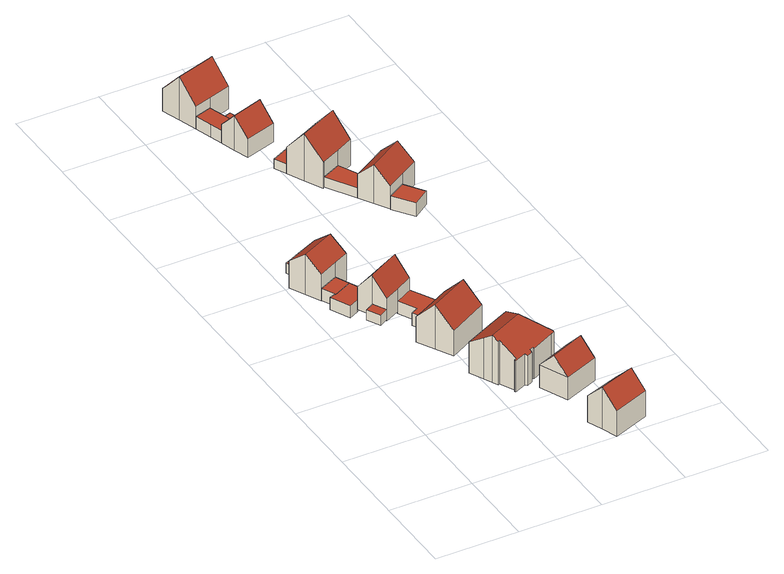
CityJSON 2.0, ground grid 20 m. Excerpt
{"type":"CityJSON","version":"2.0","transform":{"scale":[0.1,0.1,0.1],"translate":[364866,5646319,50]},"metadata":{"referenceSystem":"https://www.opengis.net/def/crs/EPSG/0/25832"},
"CityObjects":{
"building1":{"type":"Building","attributes":{"Geometrietyp2DReferenz":"3000","Gemeindeschluessel":"05315000","function":"31001_2463","roofType":"1000","measuredHeight":3.14,"storeysAboveGround":1},"address":[{"country":"Germany","locality":"Köln","thoroughfareNumber":"21","thoroughfareName":"Im Langen Bruch"}],"geometry":[{"type":"Solid","lod":"2","boundaries":[[[[0,1,2,3]],[[4,5,1,0]],[[6,7,5,4]],[[8,9,7,6]],[[10,11,9,8]],[[12,13,11,10]],[[3,2,13,12]],[[10,8,6,4,0,3,12]],[[1,5,7,9,11,13,2]]]],"semantics":{"surfaces":[{"type":"WallSurface"},{"type":"RoofSurface"},{"type":"GroundSurface"}],"values":[[0,0,0,0,0,0,0,1,2]]}}]},
"building2":{"type":"Building","attributes":{"Geometrietyp2DReferenz":"3000","Gemeindeschluessel":"05315000","function":"31001_2463","roofType":"1000","measuredHeight":3.1,"storeysAboveGround":1},"address":[{"country":"Germany","locality":"Köln","thoroughfareNumber":"21","thoroughfareName":"Im Langen Bruch"}],"geometry":[{"type":"Solid","lod":"2","boundaries":[[[[4,5,14,15]],[[0,1,5,4]],[[3,2,1,0]],[[16,17,2,3]],[[15,14,17,16]],[[3,0,4,15,16]],[[5,1,2,17,14]]]],"semantics":{"surfaces":[{"type":"WallSurface"},{"type":"RoofSurface"},{"type":"GroundSurface"}],"values":[[0,0,0,0,0,1,2]]}}]},
"building3":{"type":"Building","attributes":{"Geometrietyp2DReferenz":"3000","Gemeindeschluessel":"05315000","function":"31001_1010","roofType":"3100","measuredHeight":10.31,"storeysAboveGround":2},"address":[{"country":"Germany","locality":"Köln","thoroughfareNumber":"21","thoroughfareName":"Im Langen Bruch"}],"geometry":[{"type":"Solid","lod":"2","boundaries":[[[[18,19,20,21]],[[22,23,19,18]],[[24,25,23,22]],[[26,27,25,24]],[[28,29,27,26]],[[30,31,29,28]],[[32,33,31,30]],[[34,35,33,32]],[[21,20,35,34]],[[28,26,24,22,18,30]],[[21,34,32,30,18]],[[19,23,25,27,29,31,33,35,20]]]],"semantics":{"surfaces":[{"type":"WallSurface"},{"type":"RoofSurface"},{"type":"GroundSurface"}],"values":[[0,0,0,0,0,0,0,0,0,1,1,2]]}}]},
"building4":{"type":"Building","attributes":{"Geometrietyp2DReferenz":"3000","Gemeindeschluessel":"05315000","function":"31001_2463","roofType":"1000","measuredHeight":2.57,"storeysAboveGround":1},"address":[{"country":"Germany","locality":"Köln","thoroughfareNumber":"23","thoroughfareName":"Im Langen Bruch"}],"geometry":[{"type":"Solid","lod":"2","boundaries":[[[[36,37,38,39]],[[40,41,37,36]],[[42,43,41,40]],[[39,38,43,42]],[[40,36,39,42]],[[37,41,43,38]]]],"semantics":{"surfaces":[{"type":"WallSurface"},{"type":"RoofSurface"},{"type":"GroundSurface"}],"values":[[0,0,0,0,1,2]]}}]},
"building5":{"type":"Building","attributes":{"Gemeindeschluessel":"05315000","Geometrietyp2DReferenz":"3000","function":"31001_1010"},"address":[{"country":"Germany","locality":"Köln","thoroughfareNumber":"19","thoroughfareName":"Im Langen Bruch"}],"children":["building5-1","building5-2"]},
"building5-1":{"type":"BuildingPart","attributes":{"roofType":"3100","measuredHeight":10.4,"storeysAboveGround":2},"parents":["building5"],"geometry":[{"type":"MultiSurface","lod":"2","boundaries":[[[44,45,46,47]],[[48,49,50,51]],[[52,53,49,48]],[[54,55,53,52]],[[56,57,55,54]],[[58,59,57,56]],[[60,61,59,58]],[[47,46,61,60]],[[51,44,47,60,58,48]],[[56,54,52,48,58]],[[45,50,49,53,55,57,59,61,46]],[[44,51,62,63]],[[64,50,45,65]],[[64,65,63,62]]],"semantics":{"surfaces":[{"type":"WallSurface"},{"type":"RoofSurface"},{"type":"GroundSurface"},{"type":"ClosureSurface"}],"values":[0,0,0,0,0,0,0,0,1,1,2,0,0,3]}}]},
"building5-2":{"type":"BuildingPart","attributes":{"roofType":"1000","measuredHeight":2.61,"storeysAboveGround":2},"address":[{"country":"Germany","locality":"Köln","thoroughfareNumber":"19","thoroughfareName":"Im Langen Bruch"}],"parents":["building5"],"geometry":[{"type":"Solid","lod":"2","boundaries":[[[[66,67,65,63]],[[68,69,67,66]],[[62,64,69,68]],[[66,63,62,68]],[[65,67,69,64]],[[62,63,65,64]]]],"semantics":{"surfaces":[{"type":"WallSurface"},{"type":"RoofSurface"},{"type":"GroundSurface"},{"type":"ClosureSurface"}],"values":[[0,0,0,1,2,3]]}}]},
"building6":{"type":"Building","attributes":{"Geometrietyp2DReferenz":"3000","Gemeindeschluessel":"05315000","function":"31001_1010","roofType":"3100","measuredHeight":11.22,"storeysAboveGround":2},"address":[{"country":"Germany","locality":"Köln","thoroughfareNumber":"17","thoroughfareName":"Im Langen Bruch"}],"geometry":[{"type":"Solid","lod":"2","boundaries":[[[[70,71,72,73]],[[74,75,71,70]],[[76,77,75,74]],[[78,79,77,76]],[[80,81,79,78]],[[82,83,81,80]],[[73,72,83,82]],[[76,74,70,73,78]],[[82,80,78,73]],[[71,75,77,79,81,83,72]]]],"semantics":{"surfaces":[{"type":"WallSurface"},{"type":"RoofSurface"},{"type":"GroundSurface"}],"values":[[0,0,0,0,0,0,0,1,1,2]]}}]},
"building7":{"type":"Building","attributes":{"Geometrietyp2DReferenz":"3000","Gemeindeschluessel":"05315000","function":"31001_2463","roofType":"1000","measuredHeight":3.13,"storeysAboveGround":1},"address":[{"country":"Germany","locality":"Köln","thoroughfareNumber":"19","thoroughfareName":"Im Langen Bruch"}],"geometry":[{"type":"Solid","lod":"2","boundaries":[[[[84,85,86,87]],[[88,89,85,84]],[[90,91,89,88]],[[92,93,91,90]],[[94,95,93,92]],[[87,86,95,94]],[[92,90,88,84,87,94]],[[85,89,91,93,95,86]]]],"semantics":{"surfaces":[{"type":"WallSurface"},{"type":"RoofSurface"},{"type":"GroundSurface"}],"values":[[0,0,0,0,0,0,1,2]]}}]},
"building8":{"type":"Building","attributes":{"Geometrietyp2DReferenz":"3000","Gemeindeschluessel":"05315000","function":"31001_1010","roofType":"5000","measuredHeight":12.22,"storeysAboveGround":2},"address":[{"country":"Germany","locality":"Köln","thoroughfareNumber":"15","thoroughfareName":"Im Langen Bruch"}],"geometry":[{"type":"Solid","lod":"2","boundaries":[[[[96,97,98,99]],[[100,101,97,96]],[[102,103,101,100]],[[104,105,103,102]],[[106,107,105,104]],[[108,109,107,106]],[[110,111,109,108]],[[112,113,111,110]],[[114,115,113,112]],[[116,117,115,114]],[[118,119,117,116]],[[120,121,119,118]],[[122,123,121,120]],[[124,125,123,122]],[[126,127,125,124]],[[128,129,127,126]],[[130,131,129,128]],[[132,133,131,130]],[[134,135,133,132]],[[136,137,135,134]],[[138,139,137,136]],[[140,141,139,138]],[[142,143,141,140]],[[144,145,143,142]],[[146,147,145,144]],[[148,149,147,146]],[[150,151,149,148]],[[152,153,151,150]],[[154,155,153,152]],[[156,157,155,154]],[[158,159,157,156]],[[160,161,159,158]],[[99,98,161,160]],[[154,152,150,148,146,144,142,140,138,136,134,132,130,128,126,162]],[[126,124,122,120,118,116,114,112,110,108,106,104,102,100,96,162]],[[96,99,160,158,156,154,162]],[[97,101,103,105,107,109,111,113,115,117,119,121,123,125,127,129,131,133,135,137,139,141,143,145,147,149,151,153,155,157,159,161,98]]]],"semantics":{"surfaces":[{"type":"WallSurface"},{"type":"RoofSurface"},{"type":"GroundSurface"}],"values":[[0,0,0,0,0,0,0,0,0,0,0,0,0,0,0,0,0,0,0,0,0,0,0,0,0,0,0,0,0,0,0,0,0,1,1,1,2]]}}]},
"building9":{"type":"Building","attributes":{"Geometrietyp2DReferenz":"3000","Gemeindeschluessel":"05315000","function":"31001_1120","roofType":"3100","measuredHeight":10.76,"storeysAboveGround":1},"address":[{"country":"Germany","locality":"Köln","thoroughfareNumber":"4","thoroughfareName":"Bruchfeld"}],"geometry":[{"type":"Solid","lod":"2","boundaries":[[[[163,164,165,166]],[[167,168,164,163]],[[169,170,168,167]],[[171,172,170,169]],[[173,174,172,171]],[[175,176,174,173]],[[166,165,176,175]],[[171,169,167,163,173]],[[166,175,173,163]],[[164,168,170,172,174,176,165]]]],"semantics":{"surfaces":[{"type":"WallSurface"},{"type":"RoofSurface"},{"type":"GroundSurface"}],"values":[[0,0,0,0,0,0,0,1,1,2]]}}]},
"building10":{"type":"Building","attributes":{"Geometrietyp2DReferenz":"3000","Gemeindeschluessel":"05315000","function":"31001_2463","roofType":"1000","measuredHeight":3.27,"storeysAboveGround":1},"address":[{"country":"Germany","locality":"Köln","thoroughfareNumber":"17","thoroughfareName":"Im Langen Bruch"}],"geometry":[{"type":"Solid","lod":"2","boundaries":[[[[177,178,179,180]],[[181,182,178,177]],[[183,184,182,181]],[[180,179,184,183]],[[181,177,180,183]],[[178,182,184,179]]]],"semantics":{"surfaces":[{"type":"WallSurface"},{"type":"RoofSurface"},{"type":"GroundSurface"}],"values":[[0,0,0,0,1,2]]}}]},
"building11":{"type":"Building","attributes":{"Geometrietyp2DReferenz":"3000","Gemeindeschluessel":"05315000","function":"31001_1010","roofType":"3100","measuredHeight":9.88,"storeysAboveGround":1},"address":[{"country":"Germany","locality":"Köln","thoroughfareNumber":"2","thoroughfareName":"Bruchfeld"}],"geometry":[{"type":"Solid","lod":"2","boundaries":[[[[185,186,187,188]],[[189,190,186,185]],[[191,192,190,189]],[[188,187,192,191]],[[185,193,189]],[[191,194,188]],[[188,194,193,185]],[[189,193,194,191]],[[186,190,192,187]]]],"semantics":{"surfaces":[{"type":"WallSurface"},{"type":"RoofSurface"},{"type":"GroundSurface"}],"values":[[0,0,0,0,0,0,1,1,2]]}}]},
"building12":{"type":"Building","attributes":{"Gemeindeschluessel":"05315000","Geometrietyp2DReferenz":"3000","function":"31001_2463"},"address":[{"country":"Germany","locality":"Köln","thoroughfareNumber":"18","thoroughfareName":"Im Langen Bruch"}],"children":["building12-1","building12-2"]},
"building12-1":{"type":"BuildingPart","attributes":{"roofType":"1000","measuredHeight":3.17,"storeysAboveGround":1},"parents":["building12"],"geometry":[{"type":"MultiSurface","lod":"2","boundaries":[[[195,196,197,198]],[[199,200,196,195]],[[201,202,200,199]],[[203,204,205,206]],[[198,197,204,203]],[[206,201,199,195,198,203]],[[196,200,202,205,204,197]],[[207,208,205,202]],[[201,206,208,207]]],"semantics":{"surfaces":[{"type":"WallSurface"},{"type":"RoofSurface"},{"type":"GroundSurface"},{"type":"ClosureSurface"}],"values":[0,0,0,0,0,1,2,0,3]}}]},
"building12-2":{"type":"BuildingPart","attributes":{"roofType":"1000","measuredHeight":3.03,"storeysAboveGround":1},"address":[{"country":"Germany","locality":"Köln","thoroughfareNumber":"18","thoroughfareName":"Im Langen Bruch"}],"parents":["building12"],"geometry":[{"type":"Solid","lod":"2","boundaries":[[[[209,210,211,212]],[[206,208,210,209]],[[212,211,207,201]],[[206,209,212,201]],[[210,208,207,211]],[[201,207,208,206]]]],"semantics":{"surfaces":[{"type":"WallSurface"},{"type":"RoofSurface"},{"type":"GroundSurface"},{"type":"ClosureSurface"}],"values":[[0,0,0,1,2,3]]}}]},
"building13":{"type":"Building","attributes":{"Geometrietyp2DReferenz":"3000","Gemeindeschluessel":"05315000","function":"31001_1010","roofType":"3100","measuredHeight":8.96,"storeysAboveGround":1},"address":[{"country":"Germany","locality":"Köln","thoroughfareNumber":"16","thoroughfareName":"Im Langen Bruch"}],"geometry":[{"type":"Solid","lod":"2","boundaries":[[[[213,214,215,216]],[[217,204,214,213]],[[218,205,204,217]],[[219,220,205,218]],[[221,222,220,219]],[[223,224,222,221]],[[225,226,224,223]],[[216,215,226,225]],[[221,219,218,217,213,223]],[[216,225,223,213]],[[214,204,205,220,222,224,226,215]]]],"semantics":{"surfaces":[{"type":"WallSurface"},{"type":"RoofSurface"},{"type":"GroundSurface"}],"values":[[0,0,0,0,0,0,0,0,1,1,2]]}}]},
"building14":{"type":"Building","attributes":{"Geometrietyp2DReferenz":"3000","Gemeindeschluessel":"05315000","function":"31001_1010","roofType":"3100","measuredHeight":11.18,"storeysAboveGround":2},"address":[{"country":"Germany","locality":"Köln","thoroughfareNumber":"18","thoroughfareName":"Im Langen Bruch"}],"geometry":[{"type":"Solid","lod":"2","boundaries":[[[[227,196,200,228]],[[229,230,196,227]],[[231,232,230,229]],[[233,234,232,231]],[[235,236,234,233]],[[237,238,236,235]],[[239,240,238,237]],[[228,200,240,239]],[[235,233,231,229,237]],[[227,228,239,237,229]],[[196,230,232,234,236,238,240,200]]]],"semantics":{"surfaces":[{"type":"WallSurface"},{"type":"RoofSurface"},{"type":"GroundSurface"}],"values":[[0,0,0,0,0,0,0,0,1,1,2]]}}]},
"building15":{"type":"Building","attributes":{"Geometrietyp2DReferenz":"3000","Gemeindeschluessel":"05315000","function":"31001_2463","roofType":"1000","measuredHeight":2.46,"storeysAboveGround":1},"address":[{"country":"Germany","locality":"Köln","thoroughfareNumber":"16","thoroughfareName":"Im Langen Bruch"}],"geometry":[{"type":"Solid","lod":"2","boundaries":[[[[241,242,243,244]],[[245,246,242,241]],[[247,248,246,245]],[[244,243,248,247]],[[245,241,244,247]],[[242,246,248,243]]]],"semantics":{"surfaces":[{"type":"WallSurface"},{"type":"RoofSurface"},{"type":"GroundSurface"}],"values":[[0,0,0,0,1,2]]}}]},
"building16":{"type":"Building","attributes":{"Geometrietyp2DReferenz":"3000","Gemeindeschluessel":"05315000","function":"31001_2463","roofType":"1000","measuredHeight":2.62,"storeysAboveGround":1},"address":[{"country":"Germany","locality":"Köln","thoroughfareNumber":"14","thoroughfareName":"Im Langen Bruch"}],"geometry":[{"type":"Solid","lod":"2","boundaries":[[[[249,250,251,252]],[[253,254,250,249]],[[255,256,254,253]],[[252,251,256,255]],[[253,249,252,255]],[[250,254,256,251]]]],"semantics":{"surfaces":[{"type":"WallSurface"},{"type":"RoofSurface"},{"type":"GroundSurface"}],"values":[[0,0,0,0,1,2]]}}]},
"building17":{"type":"Building","attributes":{"Geometrietyp2DReferenz":"3000","Gemeindeschluessel":"05315000","function":"31001_1010","roofType":"3100","measuredHeight":12.1,"storeysAboveGround":2},"address":[{"country":"Germany","locality":"Köln","thoroughfareNumber":"14","thoroughfareName":"Im Langen Bruch"}],"geometry":[{"type":"Solid","lod":"2","boundaries":[[[[257,258,259,260]],[[261,262,258,257]],[[263,246,262,261]],[[264,242,246,263]],[[265,266,242,264]],[[267,268,266,265]],[[269,270,268,267]],[[271,272,270,269]],[[260,259,272,271]],[[265,264,263,261,267]],[[257,260,271,269,267,261]],[[258,262,246,242,266,268,270,272,259]]]],"semantics":{"surfaces":[{"type":"WallSurface"},{"type":"RoofSurface"},{"type":"GroundSurface"}],"values":[[0,0,0,0,0,0,0,0,0,1,1,2]]}}]},
"building18":{"type":"Building","attributes":{"Geometrietyp2DReferenz":"3000","Gemeindeschluessel":"05315000","function":"31001_1010","roofType":"1000","measuredHeight":3.45,"storeysAboveGround":1},"address":[{"country":"Germany","locality":"Köln","thoroughfareNumber":"12","thoroughfareName":"Im Langen Bruch"}],"geometry":[{"type":"Solid","lod":"2","boundaries":[[[[273,274,275,276]],[[277,278,274,273]],[[279,280,278,277]],[[276,275,280,279]],[[277,273,276,279]],[[274,278,280,275]]]],"semantics":{"surfaces":[{"type":"WallSurface"},{"type":"RoofSurface"},{"type":"GroundSurface"}],"values":[[0,0,0,0,1,2]]}}]},
"building19":{"type":"Building","attributes":{"Geometrietyp2DReferenz":"3000","Gemeindeschluessel":"05315000","function":"31001_1010","roofType":"3100","measuredHeight":9.93,"storeysAboveGround":2},"address":[{"country":"Germany","locality":"Köln","thoroughfareNumber":"12","thoroughfareName":"Im Langen Bruch"}],"geometry":[{"type":"Solid","lod":"2","boundaries":[[[[281,282,283,284]],[[285,286,282,281]],[[287,288,286,285]],[[289,290,288,287]],[[291,292,290,289]],[[293,294,292,291]],[[295,296,294,293]],[[284,283,296,295]],[[291,289,287,285,293]],[[281,284,295,293,285]],[[282,286,288,290,292,294,296,283]]]],"semantics":{"surfaces":[{"type":"WallSurface"},{"type":"RoofSurface"},{"type":"GroundSurface"}],"values":[[0,0,0,0,0,0,0,0,1,1,2]]}}]}
},
"vertices":[
[56,685,45],[56,685,14],[55,687,14],[55,687,45],[101,707,45],[101,707,14],[121,664,45],[121,664,14],[86,646,45],[86,646,14],[62,633,45],[62,633,14],[40,681,45],[40,681,14],
[86,740,14],[86,740,45],[40,718,45],[40,718,14],
[22,755,116],[22,755,13],[40,718,13],[40,718,82],[4,793,82],[4,793,13],[34,808,81],[34,808,13],[85,831,82],[85,831,13],[86,831,82],[86,831,13],[104,794,116],[104,794,13],[122,757,82],[122,757,13],[86,740,82],[86,740,13],
[85,831,43],[85,831,17],[73,858,17],[73,858,43],[34,808,43],[34,808,17],[22,837,43],[22,837,17],
[120,579,78],[120,579,20],[155,597,20],[155,597,78],[103,612,124],[103,612,20],[103,611,20],[103,611,122],[86,646,78],[86,646,20],[121,664,78],[121,664,20],[162,685,78],[162,685,20],[180,653,124],[180,653,20],[197,620,78],[197,620,20],[103,611,50],[120,579,50],[103,611,24],[120,579,24],
[98,567,50],[98,567,24],[81,599,50],[81,599,24],
[141,492,78],[141,492,13],[163,451,13],[163,451,126],[179,512,78],[179,512,13],[238,543,78],[238,543,13],[260,502,126],[260,502,13],[282,461,78],[282,461,13],[185,409,78],[185,409,13],
[238,543,48],[238,543,16],[197,620,16],[197,620,48],[179,512,48],[179,512,16],[161,545,48],[161,545,16],[178,554,48],[178,554,16],[155,597,48],[155,597,16],
[308,405,88],[308,405,8],[307,404,8],[307,404,89],[324,371,88],[324,371,8],[334,376,77],[334,376,8],[338,376,74],[338,376,8],[342,375,71],[342,375,8],[345,372,68],[345,372,8],[348,369,67],[348,369,8],[350,366,67],[350,366,8],[350,362,69],[350,362,8],[349,358,71],[349,358,8],[348,354,74],[348,354,8],[345,351,78],[345,351,8],[341,349,82],[341,349,8],[336,346,88],[336,346,8],[360,296,88],[360,296,8],[361,293,86],[361,293,8],[352,289,86],[352,289,8],[296,262,86],[296,262,8],[294,264,88],[294,264,8],[285,260,88],[285,260,8],[285,253,84],[285,253,8],[273,247,84],[273,247,8],[267,251,88],[267,251,8],[238,238,88],[238,238,8],[237,241,90],[237,241,8],[241,243,90],[241,243,8],[223,281,119],[223,281,8],[219,278,119],[219,278,8],[212,292,130],[212,292,8],[203,312,114],[203,312,8],[186,346,88],[186,346,8],[256,380,88],[256,380,8],[297,332,130],
[334,38,111],[334,38,4],[348,0,4],[348,0,70],[320,76,70],[320,76,4],[371,95,70],[371,95,4],[408,108,70],[408,108,4],[422,70,111],[422,70,4],[435,33,70],[435,33,4],
[307,404,48],[307,404,15],[294,431,15],[294,431,48],[256,380,48],[256,380,15],[243,407,48],[243,407,15],
[318,157,68],[318,157,10],[402,192,10],[402,192,68],[288,226,68],[288,226,10],[375,262,68],[375,262,10],[303,191,108],[388,227,108],
[110,1381,51],[110,1381,19],[122,1341,19],[122,1341,51],[151,1394,51],[151,1394,19],[164,1353,51],[164,1353,19],[132,1311,51],[132,1311,19],[173,1324,19],[173,1324,51],[164,1353,20],[173,1324,20],
[189,1329,51],[189,1329,20],[179,1358,20],[179,1358,51],
[143,1274,109],[143,1274,19],[155,1238,19],[155,1238,66],[132,1311,66],[173,1324,66],[189,1329,66],[189,1329,19],[205,1335,66],[205,1335,19],[217,1298,109],[217,1298,19],[229,1261,66],[229,1261,19],
[110,1381,77],[151,1394,77],[96,1426,131],[96,1426,19],[81,1472,77],[81,1472,19],[155,1494,77],[155,1494,19],[177,1501,77],[177,1501,19],[191,1456,131],[191,1456,19],[205,1411,77],[205,1411,19],
[267,1183,42],[267,1183,18],[255,1213,18],[255,1213,42],[198,1150,42],[198,1150,18],[184,1178,42],[184,1178,18],
[321,1021,45],[321,1021,19],[288,1089,19],[288,1089,45],[283,998,45],[283,998,19],[242,1067,45],[242,1067,19],
[239,1065,84],[239,1065,18],[242,1067,18],[242,1067,84],[218,1108,139],[218,1108,18],[198,1150,84],[267,1183,84],[292,1195,84],[292,1195,18],[311,1152,139],[311,1152,18],[329,1110,84],[329,1110,18],[288,1089,84],[288,1089,18],
[398,907,54],[398,907,19],[366,953,19],[366,953,54],[359,879,54],[359,879,19],[324,928,54],[324,928,19],
[324,928,80],[324,928,20],[366,953,20],[366,953,80],[303,963,119],[303,963,20],[283,998,80],[283,998,20],[321,1021,80],[321,1021,20],[368,1049,80],[368,1049,20],[389,1014,119],[389,1014,20],[410,979,80],[410,979,20]
]}
